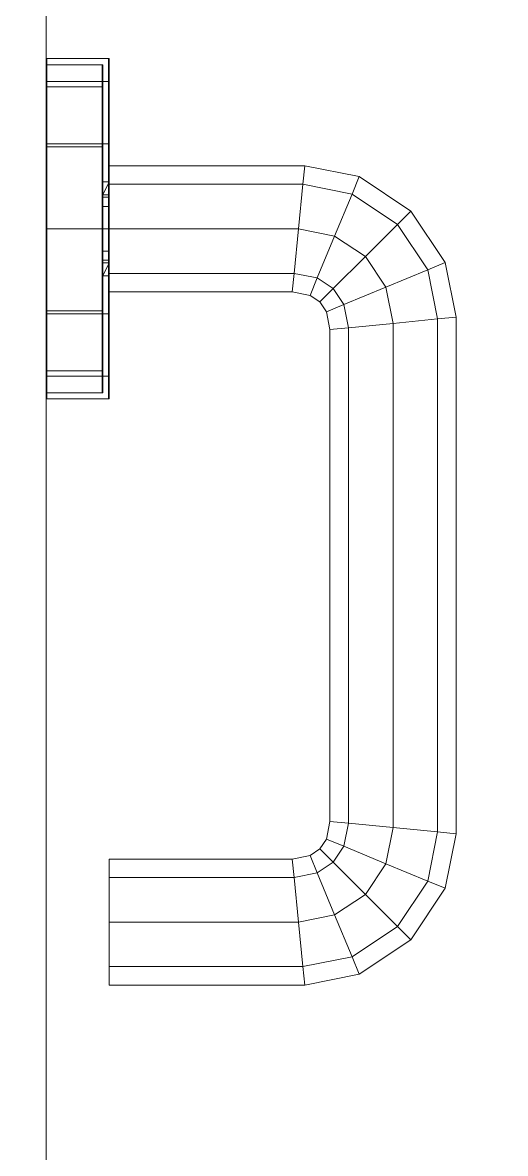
# Model space of a CAD drawing. Header units: metres. Extents: x 9 to 21.7, y 11.5 to 19.
# Drawn here: x 18.9425 to 19.019, y 15.7494 to 15.9288 of the extents above; entities that cross this region are included whole.
import ezdxf

# ---------------------------------------------------------------- set-up
doc = ezdxf.new("R2010")
doc.units = ezdxf.units.M
doc.header["$MEASUREMENT"] = 0
doc.layers.add('Decken Roh', color=7, linetype='Continuous')
doc.layers.add('Wand Aussen', color=7, linetype='Continuous')

# ---------------------------------------------------------------- blocks, each defined once
blk = doc.blocks.new('Tür_952AFB1B-6518-3741-A8D3-DD4CF3D30BD1')
at = {"layer": 'Wand Aussen', "color": 254, "lineweight": 0, "true_color": 0xe6e6e6}
mesh = blk.add_polyface(dxfattribs=at)
corners = [(18.9462, 15.11111), (18.9462, 15.95611), (18.9462, 15.95611, 1.99), (18.9462, 15.11111, 1.99), (18.9062, 15.95611), (18.9062, 15.11111), (18.9062, 15.11111, 1.99), (18.9062, 15.95611, 1.99)]
mesh.append_faces([[corners[k] for k in face] for face in [(0, 1, 2, 3), (4, 5, 6, 7), (1, 0, 5, 4), (0, 3, 6, 5), (3, 2, 7, 6), (2, 1, 4, 7)]], dxfattribs={"color": 254})
at = {"layer": 'Wand Aussen', "color": 23, "lineweight": 0, "true_color": 0xc2857c}
mesh = blk.add_polyface(dxfattribs=at)
corners = [(18.9562, 15.90961, 1.07338), (18.9561, 15.90961, 1.07338), (18.9561, 15.89611, 1.077), (18.9562, 15.89611, 1.077), (18.9562, 15.91949, 1.0635), (18.9561, 15.91949, 1.0635), (18.9562, 15.92311, 1.05), (18.9561, 15.92311, 1.05), (18.9562, 15.91949, 1.0365), (18.9561, 15.91949, 1.0365), (18.9562, 15.90961, 1.02662), (18.9561, 15.90961, 1.02662), (18.9562, 15.89611, 1.023), (18.9561, 15.89611, 1.023), (18.9562, 15.88261, 1.02662), (18.9561, 15.88261, 1.02662), (18.9562, 15.87273, 1.0365), (18.9561, 15.87273, 1.0365), (18.9562, 15.86911, 1.05), (18.9561, 15.86911, 1.05), (18.9562, 15.87273, 1.0635), (18.9561, 15.87273, 1.0635), (18.9562, 15.88261, 1.07338), (18.9561, 15.88261, 1.07338), (18.9463, 15.90961, 1.07338), (18.9463, 15.89611, 1.077), (18.9463, 15.91949, 1.0635), (18.9463, 15.92311, 1.05), (18.9463, 15.91949, 1.0365), (18.9463, 15.90961, 1.02662), (18.9463, 15.89611, 1.023), (18.9463, 15.88261, 1.02662), (18.9463, 15.87273, 1.0365), (18.9463, 15.86911, 1.05), (18.9463, 15.87273, 1.0635), (18.9463, 15.88261, 1.07338), (18.9462, 15.90961, 1.07338), (18.9462, 15.89611, 1.077), (18.9462, 15.91949, 1.0635), (18.9462, 15.92311, 1.05), (18.9462, 15.91949, 1.0365), (18.9462, 15.90961, 1.02662), (18.9462, 15.89611, 1.023), (18.9462, 15.88261, 1.02662), (18.9462, 15.87273, 1.0365), (18.9462, 15.86911, 1.05), (18.9462, 15.87273, 1.0635), (18.9462, 15.88261, 1.07338)]
mesh.append_faces([[corners[k] for k in face] for face in [(0, 1, 2, 3), (4, 5, 1, 0), (6, 7, 5, 4), (8, 9, 7, 6), (10, 11, 9, 8), (12, 13, 11, 10), (14, 15, 13, 12), (16, 17, 15, 14), (18, 19, 17, 16), (20, 21, 19, 18), (22, 23, 21, 20), (3, 2, 23, 22), (1, 24, 25, 2), (5, 26, 24, 1), (7, 27, 26, 5), (9, 28, 27, 7), (11, 29, 28, 9), (13, 30, 29, 11), (15, 31, 30, 13), (17, 32, 31, 15), (19, 33, 32, 17), (21, 34, 33, 19), (23, 35, 34, 21), (2, 25, 35, 23), (24, 36, 37, 25), (26, 38, 36, 24), (27, 39, 38, 26), (28, 40, 39, 27), (29, 41, 40, 28), (30, 42, 41, 29), (31, 43, 42, 30), (32, 44, 43, 31), (33, 45, 44, 32), (34, 46, 45, 33), (35, 47, 46, 34), (25, 37, 47, 35)]], dxfattribs={"color": 23})
mesh.append_faces([[corners[k] for k in face] for face in [(3, 6, 4, 0), (37, 45, 46, 47)]], dxfattribs={"vtx0": -1, "color": 23})
mesh.append_faces([[corners[k] for k in face] for face in [(3, 18, 16, 14), (3, 14, 12, 10), (3, 10, 8, 6), (37, 39, 40, 41), (37, 41, 42, 43), (37, 43, 44, 45)]], dxfattribs={"vtx0": -1, "vtx3": -1, "color": 23})
mesh.append_faces([[corners[k] for k in face] for face in [(3, 22, 20, 18), (37, 36, 38, 39)]], dxfattribs={"vtx3": -1, "color": 23})
mesh = blk.add_polyface(dxfattribs=at)
corners = [(18.9552, 15.88864, 0.95969), (18.9552, 15.89111, 0.9544), (18.9552, 15.89111, 0.95289), (18.9552, 15.87368, 0.96295), (18.9552, 15.88316, 0.97243), (18.9552, 15.88939, 0.96164), (18.9562, 15.88864, 0.95969), (18.9562, 15.89111, 0.9544), (18.9562, 15.89111, 0.95289), (18.9562, 15.89111, 0.95), (18.9562, 15.89111, 0.94711), (18.9562, 15.89111, 0.94134), (18.9562, 15.89111, 0.9375), (18.9552, 15.89111, 0.9375), (18.9552, 15.89111, 0.94134), (18.9552, 15.89111, 0.94711), (18.9552, 15.89111, 0.95), (18.9552, 15.87021, 0.95), (18.9552, 15.88311, 0.97252), (18.9552, 15.87359, 0.963), (18.9552, 15.89073, 0.96514), (18.9552, 15.89611, 0.9759), (18.9552, 15.89611, 0.96743), (18.9562, 15.89073, 0.96514), (18.9562, 15.88939, 0.96164), (18.9562, 15.88266, 0.9733), (18.9562, 15.87281, 0.96345), (18.9562, 15.86921, 0.95), (18.9562, 15.87281, 0.93655), (18.9562, 15.88266, 0.9267), (18.9562, 15.89611, 0.9325), (18.9562, 15.89257, 0.93396), (18.9562, 15.89611, 0.9231), (18.9552, 15.89257, 0.93396), (18.9552, 15.89611, 0.9325), (18.9552, 15.89611, 0.9241), (18.9552, 15.88316, 0.92757), (18.9552, 15.87368, 0.93705), (18.9552, 15.87011, 0.95), (18.9552, 15.89611, 0.976), (18.9551, 15.88311, 0.97252), (18.9551, 15.87359, 0.963), (18.9552, 15.90148, 0.96514), (18.9552, 15.90906, 0.97243), (18.9552, 15.90283, 0.96164), (18.9562, 15.89611, 0.96743), (18.9562, 15.89611, 0.9769), (18.9562, 15.88261, 0.97338), (18.9562, 15.87273, 0.9635), (18.9562, 15.86911, 0.95), (18.9562, 15.87273, 0.9365), (18.9562, 15.88261, 0.92662), (18.9562, 15.89611, 0.923), (18.9562, 15.90111, 0.94134), (18.9562, 15.90111, 0.9375), (18.9562, 15.89964, 0.93396), (18.9562, 15.90956, 0.9267), (18.9552, 15.89964, 0.93396), (18.9552, 15.90111, 0.9375), (18.9552, 15.90111, 0.94134), (18.9552, 15.90906, 0.92757), (18.9552, 15.88311, 0.92748), (18.9552, 15.89611, 0.924), (18.9552, 15.87359, 0.937), (18.9551, 15.87011, 0.95), (18.9552, 15.90911, 0.97252), (18.9551, 15.89611, 0.976), (18.9463, 15.88311, 0.97252), (18.9463, 15.87359, 0.963), (18.9562, 15.90148, 0.96514), (18.9552, 15.90358, 0.95969), (18.9552, 15.91854, 0.96295), (18.9552, 15.90111, 0.95289), (18.9552, 15.90111, 0.9544), (18.9562, 15.90358, 0.95969), (18.9562, 15.90283, 0.96164), (18.9562, 15.90956, 0.9733), (18.9562, 15.89611, 0.977), (18.9561, 15.88261, 0.97338), (18.9561, 15.87273, 0.9635), (18.9561, 15.86911, 0.95), (18.9561, 15.87273, 0.9365), (18.9561, 15.88261, 0.92662), (18.9561, 15.89611, 0.923), (18.9562, 15.90961, 0.92662), (18.9562, 15.90111, 0.9544), (18.9552, 15.90111, 0.95), (18.9552, 15.90111, 0.94711), (18.9562, 15.90111, 0.94711), (18.9562, 15.90111, 0.95), (18.9562, 15.90111, 0.95289), (18.9562, 15.9194, 0.93655), (18.9552, 15.91854, 0.93705), (18.9552, 15.90911, 0.92748), (18.9551, 15.88311, 0.92748), (18.9551, 15.89611, 0.924), (18.9551, 15.87359, 0.937), (18.9463, 15.87011, 0.95), (18.9552, 15.91863, 0.963), (18.9551, 15.90911, 0.97252), (18.9463, 15.89611, 0.976), (18.9462, 15.88311, 0.97252), (18.9462, 15.87359, 0.963), (18.9552, 15.92201, 0.95), (18.9562, 15.9194, 0.96345), (18.9562, 15.90961, 0.97338), (18.9561, 15.89611, 0.977), (18.9463, 15.88261, 0.97338), (18.9463, 15.87273, 0.9635), (18.9463, 15.86911, 0.95), (18.9463, 15.87273, 0.9365), (18.9463, 15.88261, 0.92662), (18.9463, 15.89611, 0.923), (18.9561, 15.90961, 0.92662), (18.9562, 15.91949, 0.9365), (18.9562, 15.92301, 0.95), (18.9552, 15.91863, 0.937), (18.9551, 15.90911, 0.92748), (18.9463, 15.88311, 0.92748), (18.9463, 15.89611, 0.924), (18.9463, 15.87359, 0.937), (18.9462, 15.87011, 0.95), (18.9552, 15.92211, 0.95), (18.9551, 15.91863, 0.963), (18.9463, 15.90911, 0.97252), (18.9462, 15.89611, 0.976), (18.9462, 15.88306, 0.9726), (18.9462, 15.87351, 0.96305), (18.9562, 15.91949, 0.9635), (18.9561, 15.90961, 0.97338), (18.9463, 15.89611, 0.977), (18.9462, 15.88261, 0.97338), (18.9462, 15.87273, 0.9635), (18.9462, 15.86911, 0.95), (18.9462, 15.87273, 0.9365), (18.9462, 15.88261, 0.92662), (18.9462, 15.89611, 0.923), (18.9463, 15.90961, 0.92662), (18.9561, 15.91949, 0.9365), (18.9562, 15.92311, 0.95), (18.9551, 15.91863, 0.937), (18.9463, 15.90911, 0.92748), (18.9462, 15.88311, 0.92748), (18.9462, 15.89611, 0.924), (18.9462, 15.87359, 0.937), (18.9462, 15.87001, 0.95), (18.9551, 15.92211, 0.95), (18.9463, 15.91863, 0.963), (18.9462, 15.90911, 0.97252), (18.9462, 15.89611, 0.9761), (18.9462, 15.88266, 0.9733), (18.9462, 15.87281, 0.96345), (18.9561, 15.91949, 0.9635), (18.9463, 15.90961, 0.97338), (18.9462, 15.89611, 0.977), (18.9462, 15.86921, 0.95), (18.9462, 15.87281, 0.93655), (18.9462, 15.88266, 0.9267), (18.9462, 15.89611, 0.9231), (18.9462, 15.90961, 0.92662), (18.9463, 15.91949, 0.9365), (18.9561, 15.92311, 0.95), (18.9463, 15.91863, 0.937), (18.9462, 15.90911, 0.92748), (18.9462, 15.88306, 0.9274), (18.9462, 15.89611, 0.9239), (18.9462, 15.87351, 0.93695), (18.9463, 15.92211, 0.95), (18.9462, 15.91863, 0.963), (18.9462, 15.90916, 0.9726), (18.9462, 15.89611, 0.9769), (18.9463, 15.91949, 0.9635), (18.9462, 15.90961, 0.97338), (18.9462, 15.90956, 0.9267), (18.9462, 15.91949, 0.9365), (18.9463, 15.92311, 0.95), (18.9462, 15.91863, 0.937), (18.9462, 15.90916, 0.9274), (18.9462, 15.92211, 0.95), (18.9462, 15.91871, 0.96305), (18.9462, 15.90956, 0.9733), (18.9462, 15.91949, 0.9635), (18.9462, 15.9194, 0.93655), (18.9462, 15.92311, 0.95), (18.9462, 15.91871, 0.93695), (18.9462, 15.92221, 0.95), (18.9462, 15.9194, 0.96345), (18.9462, 15.92301, 0.95)]
mesh.append_faces([[corners[k] for k in face] for face in [(1, 0, 6, 7), (17, 3, 2, 16), (18, 4, 3, 19), (26, 27, 9, 8), (27, 28, 10, 9), (28, 29, 11, 10), (12, 31, 33, 13), (36, 37, 15, 14), (37, 17, 16, 15), (19, 3, 17, 38), (39, 21, 4, 18), (40, 18, 19, 41), (20, 22, 45, 23), (25, 47, 48, 26), (26, 48, 49, 27), (27, 49, 50, 28), (28, 50, 51, 29), (31, 30, 34, 33), (29, 51, 52, 32), (61, 36, 35, 62), (63, 37, 36, 61), (38, 17, 37, 63), (41, 19, 38, 64), (65, 43, 21, 39), (66, 39, 18, 40), (67, 40, 41, 68), (22, 42, 69, 45), (46, 77, 47, 25), (47, 78, 79, 48), (48, 79, 80, 49), (49, 80, 81, 50), (50, 81, 82, 51), (30, 55, 57, 34), (51, 82, 83, 52), (32, 52, 84, 56), (55, 54, 58, 57), (56, 91, 88, 53), (92, 60, 59, 87), (62, 35, 60, 93), (94, 61, 62, 95), (96, 63, 61, 94), (64, 38, 63, 96), (68, 41, 64, 97), (98, 71, 43, 65), (99, 65, 39, 66), (100, 66, 40, 67), (101, 67, 68, 102), (71, 103, 86, 72), (70, 73, 85, 74), (76, 105, 77, 46), (77, 106, 78, 47), (78, 107, 108, 79), (79, 108, 109, 80), (80, 109, 110, 81), (81, 110, 111, 82), (82, 111, 112, 83), (52, 83, 113, 84), (56, 84, 114, 91), (103, 92, 87, 86), (91, 115, 89, 88), (115, 104, 90, 89), (93, 60, 92, 116), (95, 62, 93, 117), (118, 94, 95, 119), (120, 96, 94, 118), (97, 64, 96, 120), (102, 68, 97, 121), (122, 103, 71, 98), (123, 98, 65, 99), (124, 99, 66, 100), (125, 100, 67, 101), (126, 101, 102, 127), (104, 128, 105, 76), (105, 129, 106, 77), (106, 130, 107, 78), (107, 131, 132, 108), (108, 132, 133, 109), (109, 133, 134, 110), (110, 134, 135, 111), (111, 135, 136, 112), (83, 112, 137, 113), (84, 113, 138, 114), (91, 114, 139, 115), (116, 92, 103, 122), (115, 139, 128, 104), (117, 93, 116, 140), (119, 95, 117, 141), (142, 118, 119, 143), (144, 120, 118, 142), (121, 97, 120, 144), (127, 102, 121, 145), (146, 122, 98, 123), (147, 123, 99, 124), (148, 124, 100, 125), (149, 125, 101, 126), (150, 126, 127, 151), (128, 152, 129, 105), (129, 153, 130, 106), (130, 154, 131, 107), (131, 150, 151, 132), (132, 151, 155, 133), (133, 155, 156, 134), (134, 156, 157, 135), (135, 157, 158, 136), (112, 136, 159, 137), (113, 137, 160, 138), (114, 138, 161, 139), (140, 116, 122, 146), (139, 161, 152, 128), (141, 117, 140, 162), (143, 119, 141, 163), (164, 142, 143, 165), (166, 144, 142, 164), (145, 121, 144, 166), (151, 127, 145, 155), (167, 146, 123, 147), (168, 147, 124, 148), (169, 148, 125, 149), (170, 149, 126, 150), (152, 171, 153, 129), (153, 172, 154, 130), (154, 170, 150, 131), (155, 145, 166, 156), (156, 166, 164, 157), (157, 164, 165, 158), (136, 158, 173, 159), (137, 159, 174, 160), (138, 160, 175, 161), (162, 140, 146, 167), (161, 175, 171, 152), (163, 141, 162, 176), (165, 143, 163, 177), (178, 167, 147, 168), (179, 168, 148, 169), (180, 169, 149, 170), (171, 181, 172, 153), (172, 180, 170, 154), (158, 165, 177, 173), (159, 173, 182, 174), (160, 174, 183, 175), (176, 162, 167, 178), (175, 183, 181, 171), (177, 163, 176, 184), (185, 178, 168, 179), (186, 179, 169, 180), (181, 186, 180, 172), (173, 177, 184, 182), (174, 182, 187, 183), (184, 176, 178, 185), (183, 187, 186, 181), (187, 185, 179, 186), (182, 184, 185, 187)]], dxfattribs={"color": 23})
mesh.append_faces([[corners[k] for k in face] for face in [(1, 15, 16, 2), (4, 20, 5), (0, 23, 24, 6), (29, 12, 11), (21, 42, 22), (32, 55, 30), (42, 74, 75, 69), (85, 88, 89, 90), (90, 74, 85)]], dxfattribs={"vtx0": -1, "color": 23})
mesh.append_faces([[corners[k] for k in face] for face in [(36, 13, 35), (25, 23, 46), (35, 57, 60), (72, 70, 71), (46, 69, 76)]], dxfattribs={"vtx0": -1, "vtx1": -1, "color": 23})
mesh.append_faces([[corners[k] for k in face] for face in [(4, 0, 2), (8, 6, 25)]], dxfattribs={"vtx0": -1, "vtx1": -1, "vtx2": -1, "color": 23})
mesh.append_faces([[corners[k] for k in face] for face in [(32, 31, 12), (56, 54, 55), (70, 43, 71)]], dxfattribs={"vtx0": -1, "vtx2": -1, "color": 23})
mesh.append_faces([[corners[k] for k in face] for face in [(1, 9, 10, 11), (1, 11, 12, 13), (1, 13, 14, 15), (85, 86, 87, 59), (85, 59, 58, 54), (85, 54, 53, 88)]], dxfattribs={"vtx0": -1, "vtx3": -1, "color": 23})
mesh.append_faces([[corners[k] for k in face] for face in [(3, 4, 2), (26, 8, 25), (34, 57, 35), (44, 43, 70), (73, 70, 72), (45, 69, 46), (75, 74, 76)]], dxfattribs={"vtx1": -1, "color": 23})
mesh.append_faces([[corners[k] for k in face] for face in [(4, 21, 20), (29, 32, 12), (13, 33, 35), (21, 43, 42), (32, 56, 55), (57, 58, 60), (104, 76, 74), (90, 104, 74)]], dxfattribs={"vtx1": -1, "vtx2": -1, "color": 23})
mesh.append_faces([[corners[k] for k in face] for face in [(0, 1, 2), (4, 5, 0), (21, 22, 20), (8, 7, 6), (6, 24, 25), (32, 30, 31), (33, 34, 35), (36, 14, 13), (43, 44, 42), (23, 45, 46), (25, 24, 23), (56, 53, 54), (58, 59, 60), (69, 75, 76)]], dxfattribs={"vtx2": -1, "color": 23})
mesh.append_faces([[corners[k] for k in face] for face in [(1, 7, 8, 9), (0, 5, 20, 23), (42, 44, 70, 74), (85, 73, 72, 86)]], dxfattribs={"vtx3": -1, "color": 23})
mesh = blk.add_polyface(dxfattribs=at)
corners = [(18.9562, 15.90611, 1.05), (18.98719, 15.90611, 1.05), (18.9869, 15.90318, 1.04293), (18.9562, 15.90318, 1.04293), (18.9862, 15.89611, 1.04), (18.9562, 15.89611, 1.04), (18.98551, 15.88904, 1.04293), (18.9562, 15.88904, 1.04293), (18.98522, 15.88611, 1.05), (18.9562, 15.88611, 1.05), (18.98551, 15.88904, 1.05707), (18.9562, 15.88904, 1.05707), (18.9862, 15.89611, 1.06), (18.9562, 15.89611, 1.06), (18.9869, 15.90318, 1.05707), (18.9562, 15.90318, 1.05707), (18.99584, 15.90439, 1.05), (18.9947, 15.90163, 1.04293), (18.99194, 15.89497, 1.04), (18.98918, 15.88831, 1.04293), (18.98804, 15.88555, 1.05), (18.98918, 15.88831, 1.05707), (18.99194, 15.89497, 1.06), (18.9947, 15.90163, 1.05707), (19.00402, 15.89892, 1.05), (19.00191, 15.89681, 1.04293), (18.99681, 15.89172, 1.04), (18.99171, 15.88662, 1.04293), (18.9896, 15.88451, 1.05), (18.99171, 15.88662, 1.05707), (18.99681, 15.89172, 1.06), (19.00191, 15.89681, 1.05707), (19.00948, 15.89075, 1.05), (19.00672, 15.88961, 1.04293), (19.00006, 15.88685, 1.04), (18.9934, 15.88409, 1.04293), (18.99064, 15.88295, 1.05), (18.9934, 15.88409, 1.05707), (19.00006, 15.88685, 1.06), (19.00672, 15.88961, 1.05707), (19.0112, 15.88209, 1.05), (19.00827, 15.88181, 1.04293), (19.0012, 15.88111, 1.04), (18.99413, 15.88041, 1.04293), (18.9912, 15.88012, 1.05), (18.99413, 15.88041, 1.05707), (19.0012, 15.88111, 1.06), (19.00827, 15.88181, 1.05707), (19.0112, 15.80012, 1.05), (19.00827, 15.80041, 1.04293), (19.0012, 15.80111, 1.04), (18.99413, 15.80181, 1.04293), (18.9912, 15.80209, 1.05), (18.99413, 15.80181, 1.05707), (19.0012, 15.80111, 1.06), (19.00827, 15.80041, 1.05707), (19.00948, 15.79147, 1.05), (19.00672, 15.79261, 1.04293), (19.00006, 15.79537, 1.04), (18.9934, 15.79813, 1.04293), (18.99064, 15.79927, 1.05), (18.9934, 15.79813, 1.05707), (19.00006, 15.79537, 1.06), (19.00672, 15.79261, 1.05707), (19.00402, 15.78329, 1.05), (19.00191, 15.7854, 1.04293), (18.99681, 15.7905, 1.04), (18.99171, 15.7956, 1.04293), (18.9896, 15.79771, 1.05), (18.99171, 15.7956, 1.05707), (18.99681, 15.7905, 1.06), (19.00191, 15.7854, 1.05707), (18.99584, 15.77783, 1.05), (18.9947, 15.78059, 1.04293), (18.99194, 15.78725, 1.04), (18.98918, 15.79391, 1.04293), (18.98804, 15.79667, 1.05), (18.98918, 15.79391, 1.05707), (18.99194, 15.78725, 1.06), (18.9947, 15.78059, 1.05707), (18.98719, 15.77611, 1.05), (18.9869, 15.77904, 1.04293), (18.9862, 15.78611, 1.04), (18.98551, 15.79318, 1.04293), (18.98522, 15.79611, 1.05), (18.98551, 15.79318, 1.05707), (18.9862, 15.78611, 1.06), (18.9869, 15.77904, 1.05707), (18.9562, 15.77611, 1.05), (18.9562, 15.77904, 1.04293), (18.9562, 15.78611, 1.04), (18.9562, 15.79318, 1.04293), (18.9562, 15.79611, 1.05), (18.9562, 15.79318, 1.05707), (18.9562, 15.78611, 1.06), (18.9562, 15.77904, 1.05707)]
mesh.append_faces([[corners[k] for k in face] for face in [(0, 1, 2, 3), (3, 2, 4, 5), (5, 4, 6, 7), (7, 6, 8, 9), (9, 8, 10, 11), (11, 10, 12, 13), (13, 12, 14, 15), (15, 14, 1, 0), (1, 16, 17, 2), (2, 17, 18, 4), (4, 18, 19, 6), (6, 19, 20, 8), (8, 20, 21, 10), (10, 21, 22, 12), (12, 22, 23, 14), (14, 23, 16, 1), (16, 24, 25, 17), (17, 25, 26, 18), (18, 26, 27, 19), (19, 27, 28, 20), (20, 28, 29, 21), (21, 29, 30, 22), (22, 30, 31, 23), (23, 31, 24, 16), (24, 32, 33, 25), (25, 33, 34, 26), (26, 34, 35, 27), (27, 35, 36, 28), (28, 36, 37, 29), (29, 37, 38, 30), (30, 38, 39, 31), (31, 39, 32, 24), (32, 40, 41, 33), (33, 41, 42, 34), (34, 42, 43, 35), (35, 43, 44, 36), (36, 44, 45, 37), (37, 45, 46, 38), (38, 46, 47, 39), (39, 47, 40, 32), (40, 48, 49, 41), (41, 49, 50, 42), (42, 50, 51, 43), (43, 51, 52, 44), (44, 52, 53, 45), (45, 53, 54, 46), (46, 54, 55, 47), (47, 55, 48, 40), (48, 56, 57, 49), (49, 57, 58, 50), (50, 58, 59, 51), (51, 59, 60, 52), (52, 60, 61, 53), (53, 61, 62, 54), (54, 62, 63, 55), (55, 63, 56, 48), (56, 64, 65, 57), (57, 65, 66, 58), (58, 66, 67, 59), (59, 67, 68, 60), (60, 68, 69, 61), (61, 69, 70, 62), (62, 70, 71, 63), (63, 71, 64, 56), (64, 72, 73, 65), (65, 73, 74, 66), (66, 74, 75, 67), (67, 75, 76, 68), (68, 76, 77, 69), (69, 77, 78, 70), (70, 78, 79, 71), (71, 79, 72, 64), (72, 80, 81, 73), (73, 81, 82, 74), (74, 82, 83, 75), (75, 83, 84, 76), (76, 84, 85, 77), (77, 85, 86, 78), (78, 86, 87, 79), (79, 87, 80, 72), (80, 88, 89, 81), (81, 89, 90, 82), (82, 90, 91, 83), (83, 91, 92, 84), (84, 92, 93, 85), (85, 93, 94, 86), (86, 94, 95, 87), (87, 95, 88, 80)]], dxfattribs={"color": 23})
mesh.append_faces([[corners[k] for k in face] for face in [(88, 91, 90, 89)]], dxfattribs={"vtx0": -1, "color": 23})
mesh.append_faces([[corners[k] for k in face] for face in [(88, 93, 92, 91)]], dxfattribs={"vtx0": -1, "vtx3": -1, "color": 23})
mesh.append_faces([[corners[k] for k in face] for face in [(88, 95, 94, 93)]], dxfattribs={"vtx3": -1, "color": 23})
blk = doc.blocks.new('Decke_184DDD20-6C3E-E545-BDAB-9126F6032FE1', base_point=(8.9912, 19.00176))
at = {"layer": 'Decken Roh', "color": 253, "lineweight": 0, "true_color": 0xa8a99e}
mesh = blk.add_polyface(dxfattribs=at)
corners = [(21.6912, 11.50176, -0.1), (21.6912, 19.00176, -0.1), (21.6912, 19.00176, -0.06), (21.6912, 11.50176, -0.06), (21.6912, 11.50176, -0.3), (21.6912, 19.00176, -0.3), (8.9912, 19.00176, -0.1), (8.9912, 19.00176, -0.06), (21.6912, 19.00176), (21.6912, 11.50176), (8.9912, 11.50176, -0.1), (8.9912, 11.50176, -0.06), (8.9912, 11.50176, -0.3), (8.9912, 19.00176, -0.3), (8.9912, 19.00176), (8.9912, 11.50176)]
mesh.append_faces([[corners[k] for k in face] for face in [(0, 1, 2, 3), (1, 6, 7, 2), (10, 0, 3, 11), (6, 10, 11, 7)]], dxfattribs={"color": 2})
mesh.append_faces([[corners[k] for k in face] for face in [(3, 2, 8, 9), (2, 7, 14, 8), (8, 14, 15, 9), (11, 3, 9, 15), (7, 11, 15, 14)]], dxfattribs={"color": 8})
mesh.append_faces([[corners[k] for k in face] for face in [(1, 0, 4, 5), (0, 10, 12, 4), (12, 13, 5, 4), (6, 1, 5, 13), (10, 6, 13, 12)]], dxfattribs={"color": 253})
blk = doc.blocks.new('Decke_2B239743-7579-A04A-9CF8-B71A60B658FD', base_point=(8.9912, 19.00176))
at = {"layer": 'Decken Roh', "color": 253, "lineweight": 0, "true_color": 0xa8a99e}
mesh = blk.add_polyface(dxfattribs=at)
corners = [(21.6912, 11.50176, 2.7), (21.6912, 19.00176, 2.7), (21.6912, 19.00176, 2.9), (21.6912, 11.50176, 2.9), (21.6912, 11.50176, 2.5), (21.6912, 19.00176, 2.5), (8.9912, 19.00176, 2.7), (8.9912, 19.00176, 2.9), (21.6912, 19.00176, 2.95), (21.6912, 11.50176, 2.95), (8.9912, 11.50176, 2.7), (8.9912, 11.50176, 2.9), (8.9912, 11.50176, 2.5), (8.9912, 19.00176, 2.5), (8.9912, 19.00176, 2.95), (21.6912, 19.00176, 2.98), (21.6912, 11.50176, 2.98), (8.9912, 11.50176, 2.95), (8.9912, 19.00176, 2.98), (8.9912, 11.50176, 2.98)]
mesh.append_faces([[corners[k] for k in face] for face in [(0, 1, 2, 3), (1, 6, 7, 2), (10, 0, 3, 11), (6, 10, 11, 7)]], dxfattribs={"color": 2})
mesh.append_faces([[corners[k] for k in face] for face in [(3, 2, 8, 9), (2, 7, 14, 8), (11, 3, 9, 17), (7, 11, 17, 14)]], dxfattribs={"color": 7})
mesh.append_faces([[corners[k] for k in face] for face in [(1, 0, 4, 5), (0, 10, 12, 4), (12, 13, 5, 4), (6, 1, 5, 13), (10, 6, 13, 12)]], dxfattribs={"color": 253})
mesh.append_faces([[corners[k] for k in face] for face in [(9, 8, 15, 16), (8, 14, 18, 15), (15, 18, 19, 16), (17, 9, 16, 19), (14, 17, 19, 18)]], dxfattribs={"color": 254})

msp = doc.modelspace()

# ---------------------------------------------------------------- block references
at = {"layer": 'Decken Roh', "linetype": 'Continuous'}
for name in ['Decke_184DDD20-6C3E-E545-BDAB-9126F6032FE1', 'Decke_2B239743-7579-A04A-9CF8-B71A60B658FD']:
    msp.add_blockref(name, (8.9912, 19.00176), dxfattribs=at)
at = {"layer": 'Wand Aussen', "linetype": 'Continuous'}
msp.add_blockref('Tür_952AFB1B-6518-3741-A8D3-DD4CF3D30BD1', (0, 0), dxfattribs=at)

doc.saveas('drawing.dxf')
